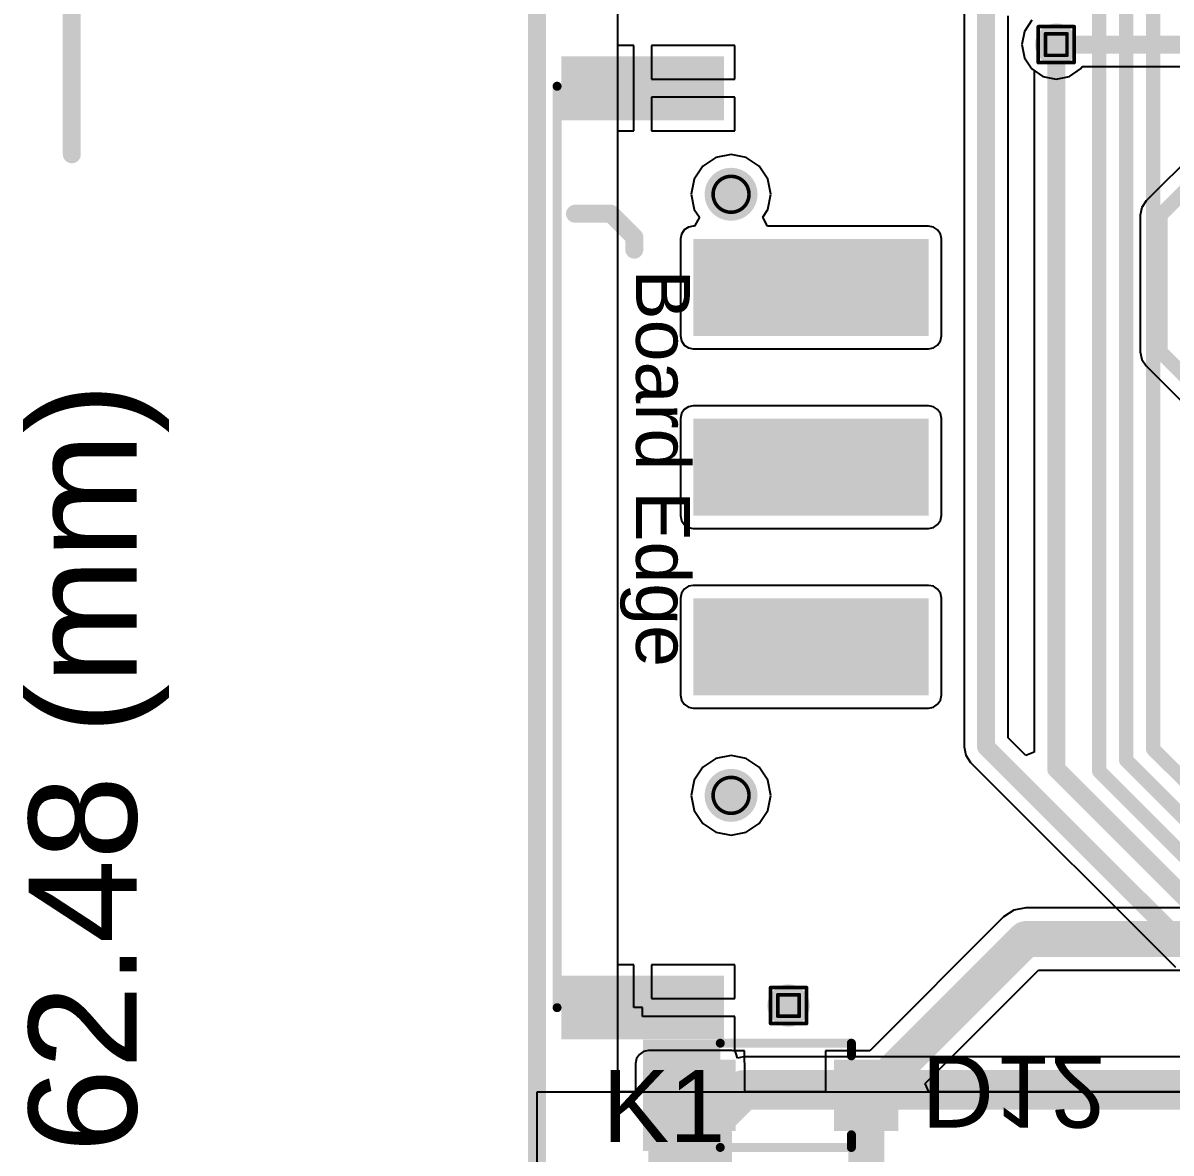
# Model space of a CAD drawing. Header units: inches. Extents: x -8 to 210, y -39 to 109.
# Drawn here: x -7.27 to 8.96, y 23.97 to 39.95 of the extents above; entities that cross this region are included whole.
import ezdxf

# ---------------------------------------------------------------- set-up
doc = ezdxf.new("R2010")
doc.units = ezdxf.units.IN
for name, color, linetype in [('Bottom Layer', 5, 'Continuous'), ('Bottom Overlay', 54, 'Continuous'), ('Bottom Paste', 16, 'Continuous'), ('Bottom Solder', 6, 'Continuous'), ('Dimension', 6, 'Continuous'), ('Drill Drawing', 1, 'Continuous'), ('Keep-Out Layer', 6, 'Continuous'), ('Pad Holes', 156, 'Continuous'), ('Top Board_outline-Bottom 3D Body', 216, 'Continuous'), ('Top Layer', 1, 'Continuous'), ('Top Overlay', 2, 'Continuous'), ('Top Paste', 8, 'Continuous'), ('Top Solder', 216, 'Continuous'), ('Via Holes', 16, 'Continuous')]:
    doc.layers.add(name, color=color, linetype=linetype)
doc.styles.add('Arial', font='', dxfattribs={"height": 0.2})
doc.styles.get('Arial').set_extended_font_data('Arial')

# ---------------------------------------------------------------- blocks, each defined once
blk = doc.blocks.new('XKNANO_113_9')
at = {"layer": 'Bottom Solder'}
for points in [[(-5.102, -5.388), (-4.898, -5.388), (-4.898, -5.592), (-5.102, -5.592)], [(3.398, -5.388), (3.602, -5.388), (3.602, -5.592), (3.398, -5.592)]]:
    blk.add_hatch(color=6, dxfattribs=at).paths.add_polyline_path(points)
at = {"layer": 'Keep-Out Layer'}
for points in [[(-4.368, 1.595), (-2.996, 1.595), (-2.996, 4.922), (-4.368, 4.922)], [(-1.828, 1.595), (-0.456, 1.595), (-0.456, 4.922), (-1.828, 4.922)], [(0.712, 1.595), (2.084, 1.595), (2.084, 4.922), (0.712, 4.922)], [(-4.368, -6.025), (-2.996, -6.025), (-2.996, -2.698), (-4.368, -2.698)], [(-1.828, -6.025), (-0.456, -6.025), (-0.456, -2.698), (-1.828, -2.698)], [(0.712, -6.025), (2.084, -6.025), (2.084, -2.698), (0.712, -2.698)]]:
    blk.add_hatch(color=6, dxfattribs=at).paths.add_polyline_path(points)
at = {"layer": 'Pad Holes'}
h = blk.add_hatch(color=7, dxfattribs=at)
edge = h.paths.add_edge_path()
edge.add_arc((-5, -5.49), 0.375, 0, 360)
h = blk.add_hatch(color=7, dxfattribs=at)
edge = h.paths.add_edge_path()
edge.add_arc((3.5, -5.49), 0.375, 0, 360)
at = {"layer": 'Top Layer'}
for points in [[(-5.23, 7.31), (-4.43, 7.31), (-4.43, 6.17), (-5.23, 6.17)], [(-3.96, 7.31), (-3.16, 7.31), (-3.16, 6.17), (-3.96, 6.17)], [(-2.69, 7.31), (-1.89, 7.31), (-1.89, 6.17), (-2.69, 6.17)], [(-1.42, 7.31), (-0.62, 7.31), (-0.62, 6.17), (-1.42, 6.17)], [(-0.15, 7.31), (0.65, 7.31), (0.65, 6.17), (-0.15, 6.17)], [(1.12, 7.31), (1.92, 7.31), (1.92, 6.17), (1.12, 6.17)], [(2.07, 7.31), (2.87, 7.31), (2.87, 6.17), (2.07, 6.17)], [(-6.85, 6.31), (-6.15, 6.31), (-6.15, 4.21), (-6.85, 4.21)], [(6.15, 6.31), (6.85, 6.31), (6.85, 4.21), (6.15, 4.21)], [(-6.85, -5.69), (-6.15, -5.69), (-6.15, -7.79), (-6.85, -7.79)], [(6.15, -5.69), (6.85, -5.69), (6.85, -7.79), (6.15, -7.79)]]:
    blk.add_hatch(color=1, dxfattribs=at).paths.add_polyline_path(points)
at = {"layer": 'Top Paste'}
for points in [[(-5.23, 7.31), (-4.43, 7.31), (-4.43, 6.17), (-5.23, 6.17)], [(-3.96, 7.31), (-3.16, 7.31), (-3.16, 6.17), (-3.96, 6.17)], [(-2.69, 7.31), (-1.89, 7.31), (-1.89, 6.17), (-2.69, 6.17)], [(-1.42, 7.31), (-0.62, 7.31), (-0.62, 6.17), (-1.42, 6.17)], [(-0.15, 7.31), (0.65, 7.31), (0.65, 6.17), (-0.15, 6.17)], [(1.12, 7.31), (1.92, 7.31), (1.92, 6.17), (1.12, 6.17)], [(2.07, 7.31), (2.87, 7.31), (2.87, 6.17), (2.07, 6.17)], [(-6.85, 6.31), (-6.15, 6.31), (-6.15, 4.21), (-6.85, 4.21)], [(6.15, 6.31), (6.85, 6.31), (6.85, 4.21), (6.15, 4.21)], [(-6.85, -5.69), (-6.15, -5.69), (-6.15, -7.79), (-6.85, -7.79)], [(6.15, -5.69), (6.85, -5.69), (6.85, -7.79), (6.15, -7.79)]]:
    blk.add_hatch(color=8, dxfattribs=at).paths.add_polyline_path(points)
at = {"layer": 'Top Solder'}
for points in [[(-5.332, 7.412), (-4.328, 7.412), (-4.328, 6.068), (-5.332, 6.068)], [(-4.062, 7.412), (-3.058, 7.412), (-3.058, 6.068), (-4.062, 6.068)], [(-2.792, 7.412), (-1.788, 7.412), (-1.788, 6.068), (-2.792, 6.068)], [(-1.522, 7.412), (-0.518, 7.412), (-0.518, 6.068), (-1.522, 6.068)], [(-0.252, 7.412), (0.752, 7.412), (0.752, 6.068), (-0.252, 6.068)], [(1.018, 7.412), (2.022, 7.412), (2.022, 6.068), (1.018, 6.068)], [(1.968, 7.412), (2.972, 7.412), (2.972, 6.068), (1.968, 6.068)], [(-6.952, 6.412), (-6.048, 6.412), (-6.048, 4.108), (-6.952, 4.108)], [(6.048, 6.412), (6.952, 6.412), (6.952, 4.108), (6.048, 4.108)], [(-5.102, -5.388), (-4.898, -5.388), (-4.898, -5.592), (-5.102, -5.592)], [(3.398, -5.388), (3.602, -5.388), (3.602, -5.592), (3.398, -5.592)], [(-6.952, -5.588), (-6.048, -5.588), (-6.048, -7.892), (-6.952, -7.892)], [(6.048, -5.588), (6.952, -5.588), (6.952, -7.892), (6.048, -7.892)]]:
    blk.add_hatch(color=216, dxfattribs=at).paths.add_polyline_path(points)
at = {"layer": 'Top Overlay'}
for points in [[(-5.461, 7.061, 0.127, 0.127, 0), (-6.604, 7.061, 0.127, 0.127, 0)], [(-6.604, 6.553, 0.127, 0.127, 0), (-6.604, 7.061, 0.127, 0.127, 0)], [(6.579, 7.061, 0.127, 0.127, 0), (5.436, 7.061, 0.127, 0.127, 0)], [(6.579, 6.553, 0.127, 0.127, 0), (6.579, 7.061, 0.127, 0.127, 0)], [(-4.724, -7.188, 0.254, 0.254, 0), (-4.394, -6.858, 0.254, 0.254, 0)], [(-4.216, -6.858, 0.254, 0.254, 0), (-4.394, -6.858, 0.254, 0.254, 0)], [(-4.724, -7.696, 0.254, 0.254, 0), (-4.724, -7.188, 0.254, 0.254, 0)], [(6.502, -7.95, 0.127, 0.127, 0), (-6.528, -7.95, 0.127, 0.127, 0)]]:
    blk.add_lwpolyline(points, format="xyseb", dxfattribs=at)
for points in [[(-6.636, 7.061, 0.0635, 0.0635, 1), (-6.572, 7.061, 0.0635, 0.0635, 1)], [(-6.636, 7.061, 0.0635, 0.0635, 1), (-6.572, 7.061, 0.0635, 0.0635, 1)], [(-5.493, 7.061, 0.0635, 0.0635, 1), (-5.429, 7.061, 0.0635, 0.0635, 1)], [(5.404, 7.061, 0.0635, 0.0635, 1), (5.467, 7.061, 0.0635, 0.0635, 1)], [(6.547, 7.061, 0.0635, 0.0635, 1), (6.61, 7.061, 0.0635, 0.0635, 1)], [(6.547, 7.061, 0.0635, 0.0635, 1), (6.61, 7.061, 0.0635, 0.0635, 1)], [(-6.636, 6.553, 0.0635, 0.0635, 1), (-6.572, 6.553, 0.0635, 0.0635, 1)], [(6.547, 6.553, 0.0635, 0.0635, 1), (6.61, 6.553, 0.0635, 0.0635, 1)], [(-4.458, -6.858, 0.127, 0.127, 1), (-4.331, -6.858, 0.127, 0.127, 1)], [(-4.458, -6.858, 0.127, 0.127, 1), (-4.331, -6.858, 0.127, 0.127, 1)], [(-4.28, -6.858, 0.127, 0.127, 1), (-4.153, -6.858, 0.127, 0.127, 1)], [(-4.788, -7.188, 0.127, 0.127, 1), (-4.661, -7.188, 0.127, 0.127, 1)], [(-4.788, -7.188, 0.127, 0.127, 1), (-4.661, -7.188, 0.127, 0.127, 1)], [(-4.788, -7.696, 0.127, 0.127, 1), (-4.661, -7.696, 0.127, 0.127, 1)], [(-6.56, -7.95, 0.0635, 0.0635, 1), (-6.496, -7.95, 0.0635, 0.0635, 1)], [(6.471, -7.95, 0.0635, 0.0635, 1), (6.534, -7.95, 0.0635, 0.0635, 1)]]:
    blk.add_lwpolyline(points, format="xyseb", close=True, dxfattribs=at)
at = {"layer": 'Top Overlay', "style": 'Arial'}
blk.add_text('Board Edge', height=0.762, dxfattribs=at).set_placement((-3.937, -6.833))
blk = doc.blocks.new('SOD_323_B_101')
at = {"layer": 'Bottom Layer'}
for points in [[(-0.75, -0.45), (-1.55, -0.45), (-1.55, 0.45), (-0.75, 0.45)], [(1.55, -0.45), (0.75, -0.45), (0.75, 0.45), (1.55, 0.45)]]:
    blk.add_hatch(color=5, dxfattribs=at).paths.add_polyline_path(points)
at = {"layer": 'Bottom Overlay'}
for points in [[(-2.007, 0.483), (-0.914, 0.483), (-0.914, 0.787), (-2.007, 0.787)], [(-2.007, -0.508), (-1.575, -0.508), (-1.575, 0.508), (-2.007, 0.508)], [(-2.007, -0.787), (-0.914, -0.787), (-0.914, -0.483), (-2.007, -0.483)]]:
    blk.add_hatch(color=54, dxfattribs=at).paths.add_polyline_path(points)
at = {"layer": 'Bottom Paste'}
for points in [[(-0.75, -0.45), (-1.55, -0.45), (-1.55, 0.45), (-0.75, 0.45)], [(1.55, -0.45), (0.75, -0.45), (0.75, 0.45), (1.55, 0.45)]]:
    blk.add_hatch(color=16, dxfattribs=at).paths.add_polyline_path(points)
at = {"layer": 'Bottom Solder'}
for points in [[(-0.695, -0.505), (-1.605, -0.505), (-1.605, 0.505), (-0.695, 0.505)], [(1.605, -0.505), (0.695, -0.505), (0.695, 0.505), (1.605, 0.505)]]:
    blk.add_hatch(color=6, dxfattribs=at).paths.add_polyline_path(points)
at = {"layer": 'Bottom Overlay'}
for points in [[(-0.914, 0.737, 0.127, 0.127, 0), (0.94, 0.737, 0.127, 0.127, 0)], [(0.94, 0.559, 0.127, 0.127, 0), (0.94, 0.737, 0.127, 0.127, 0)], [(0.94, -0.737, 0.127, 0.127, 0), (0.94, -0.559, 0.127, 0.127, 0)], [(-0.914, -0.737, 0.127, 0.127, 0), (0.94, -0.737, 0.127, 0.127, 0)]]:
    blk.add_lwpolyline(points, format="xyseb", dxfattribs=at)
for points in [[(-0.946, 0.737, 0.0635, 0.0635, 1), (-0.883, 0.737, 0.0635, 0.0635, 1)], [(0.908, 0.737, 0.0635, 0.0635, 1), (0.972, 0.737, 0.0635, 0.0635, 1)], [(0.908, 0.737, 0.0635, 0.0635, 1), (0.972, 0.737, 0.0635, 0.0635, 1)], [(0.908, 0.559, 0.0635, 0.0635, 1), (0.972, 0.559, 0.0635, 0.0635, 1)], [(0.908, -0.559, 0.0635, 0.0635, 1), (0.972, -0.559, 0.0635, 0.0635, 1)], [(-0.946, -0.737, 0.0635, 0.0635, 1), (-0.883, -0.737, 0.0635, 0.0635, 1)], [(0.908, -0.737, 0.0635, 0.0635, 1), (0.972, -0.737, 0.0635, 0.0635, 1)], [(0.908, -0.737, 0.0635, 0.0635, 1), (0.972, -0.737, 0.0635, 0.0635, 1)]]:
    blk.add_lwpolyline(points, format="xyseb", close=True, dxfattribs=at)

msp = doc.modelspace()

# ---------------------------------------------------------------- hatches: boundary and pattern name
at = {"layer": 'Bottom Layer'}
h = msp.add_hatch(color=5, dxfattribs=at)
edge = h.paths.add_edge_path()
edge.add_arc((7.341, 39.649), 0.3, 0, 360)
h = msp.add_hatch(color=5, dxfattribs=at)
edge = h.paths.add_edge_path()
edge.add_arc((3.556, 26.06), 0.3, 0, 360)
msp.add_hatch(color=5, dxfattribs=at).paths.add_polyline_path([(1.575, 21.59), (2.755, 21.59), (2.755, 25.24), (1.575, 25.24)])
at = {"layer": 'Top Layer'}
h = msp.add_hatch(color=1, dxfattribs=at)
edge = h.paths.add_edge_path()
edge.add_arc((7.341, 39.649), 0.3, 0, 360)
h = msp.add_hatch(color=1, dxfattribs=at)
edge = h.paths.add_edge_path()
edge.add_arc((3.556, 26.06), 0.3, 0, 360)
at = {"layer": 'Via Holes'}
h = msp.add_hatch(color=7, dxfattribs=at)
edge = h.paths.add_edge_path()
edge.add_arc((7.341, 39.649), 0.15, 0, 360)
h = msp.add_hatch(color=7, dxfattribs=at)
edge = h.paths.add_edge_path()
edge.add_arc((3.556, 26.06), 0.15, 0, 360)

# ---------------------------------------------------------------- linework, layer by layer
at = {"layer": 'Bottom Layer'}
for p, q in [((1.143, 24.841), (1.143, 56.845)), ((6.996, 39.994), (6.891, 39.836)), ((6.891, 39.836), (6.853, 39.649)), ((6.853, 39.649), (6.891, 39.463)), ((6.891, 39.463), (6.996, 39.305)), ((6.996, 39.305), (7.154, 39.199)), ((7.527, 39.199), (7.685, 39.305)), ((7.685, 39.305), (7.708, 39.339)), ((7.708, 39.339), (9.412, 39.339)), ((7.154, 39.199), (7.341, 39.162)), ((7.341, 39.162), (7.527, 39.199)), ((2.528, 38.053), (2.345, 37.931)), ((2.743, 38.096), (2.528, 38.053)), ((2.959, 38.053), (2.743, 38.096)), ((3.142, 37.931), (2.959, 38.053)), ((9.319, 38.144), (8.612, 37.438)), ((2.345, 37.931), (2.222, 37.748)), ((3.264, 37.748), (3.142, 37.931)), ((2.222, 37.748), (2.18, 37.532)), ((3.307, 37.532), (3.264, 37.748)), ((2.18, 37.532), (2.222, 37.317)), ((3.264, 37.317), (3.307, 37.532)), ((8.551, 37.345), (8.529, 37.236)), ((8.612, 37.438), (8.551, 37.345)), ((2.222, 37.317), (2.295, 37.209)), ((2.295, 37.209), (2.227, 37.082)), ((3.192, 37.209), (3.264, 37.317)), ((3.26, 37.082), (3.192, 37.209)), ((8.529, 37.236), (8.529, 37.236)), ((8.529, 37.236), (8.529, 35.306)), ((2.08, 37.028), (2.041, 36.97)), ((2.139, 37.068), (2.08, 37.028)), ((2.208, 37.082), (2.139, 37.068)), ((2.227, 37.082), (2.208, 37.082)), ((5.535, 37.082), (3.26, 37.082)), ((5.605, 37.068), (5.535, 37.082)), ((5.664, 37.028), (5.605, 37.068)), ((5.703, 36.97), (5.664, 37.028)), ((2.041, 36.97), (2.027, 36.9)), ((2.027, 36.9), (2.027, 35.529)), ((5.717, 36.9), (5.703, 36.97)), ((5.717, 35.529), (5.717, 36.9)), ((2.027, 35.529), (2.041, 35.459)), ((2.041, 35.459), (2.08, 35.4)), ((2.08, 35.4), (2.139, 35.361)), ((5.605, 35.361), (5.664, 35.4)), ((5.664, 35.4), (5.703, 35.459)), ((5.703, 35.459), (5.717, 35.529)), ((2.139, 35.361), (2.208, 35.347)), ((2.208, 35.347), (5.535, 35.347)), ((5.535, 35.347), (5.605, 35.361)), ((8.529, 35.306), (8.529, 35.306)), ((8.529, 35.306), (8.551, 35.197)), ((8.551, 35.197), (8.612, 35.105)), ((8.612, 35.105), (9.273, 34.444)), ((2.041, 34.43), (2.027, 34.36)), ((2.08, 34.488), (2.041, 34.43)), ((2.139, 34.528), (2.08, 34.488)), ((2.208, 34.542), (2.139, 34.528)), ((5.535, 34.542), (2.208, 34.542)), ((5.605, 34.528), (5.535, 34.542)), ((5.664, 34.488), (5.605, 34.528)), ((5.703, 34.43), (5.664, 34.488)), ((5.717, 34.36), (5.703, 34.43)), ((2.027, 34.36), (2.027, 32.989)), ((5.717, 32.989), (5.717, 34.36)), ((2.027, 32.989), (2.041, 32.919)), ((5.703, 32.919), (5.717, 32.989)), ((2.041, 32.919), (2.08, 32.86)), ((2.08, 32.86), (2.139, 32.821)), ((2.139, 32.821), (2.208, 32.807)), ((2.208, 32.807), (5.535, 32.807)), ((5.535, 32.807), (5.605, 32.821)), ((5.605, 32.821), (5.664, 32.86)), ((5.664, 32.86), (5.703, 32.919)), ((2.139, 31.988), (2.08, 31.948)), ((2.208, 32.002), (2.139, 31.988)), ((5.535, 32.002), (2.208, 32.002)), ((5.605, 31.988), (5.535, 32.002)), ((5.664, 31.948), (5.605, 31.988)), ((2.041, 31.89), (2.027, 31.82)), ((2.027, 31.82), (2.027, 30.449)), ((2.08, 31.948), (2.041, 31.89)), ((5.703, 31.89), (5.664, 31.948)), ((5.717, 31.82), (5.703, 31.89)), ((5.717, 30.449), (5.717, 31.82)), ((2.027, 30.449), (2.041, 30.379)), ((2.041, 30.379), (2.08, 30.32)), ((5.664, 30.32), (5.703, 30.379)), ((5.703, 30.379), (5.717, 30.449)), ((2.08, 30.32), (2.139, 30.281)), ((2.139, 30.281), (2.208, 30.267)), ((2.208, 30.267), (5.535, 30.267)), ((5.535, 30.267), (5.605, 30.281)), ((5.605, 30.281), (5.664, 30.32)), ((2.528, 29.553), (2.345, 29.431)), ((2.743, 29.596), (2.528, 29.553)), ((2.959, 29.553), (2.743, 29.596)), ((3.142, 29.431), (2.959, 29.553)), ((2.345, 29.431), (2.222, 29.248)), ((3.264, 29.248), (3.142, 29.431)), ((2.222, 29.248), (2.18, 29.032)), ((3.307, 29.032), (3.264, 29.248)), ((2.18, 29.032), (2.222, 28.817)), ((3.264, 28.817), (3.307, 29.032)), ((2.222, 28.817), (2.345, 28.634)), ((3.142, 28.634), (3.264, 28.817)), ((2.345, 28.634), (2.528, 28.511)), ((2.959, 28.511), (3.142, 28.634)), ((2.528, 28.511), (2.743, 28.469)), ((2.743, 28.469), (2.959, 28.511)), ((6.909, 27.44), (6.74, 27.407)), ((11.345, 27.44), (6.909, 27.44)), ((6.909, 27.44), (6.909, 27.44)), ((6.597, 27.312), (4.704, 25.418)), ((6.74, 27.407), (6.597, 27.312)), ((5.49, 24.959), (7.091, 26.56)), ((7.091, 26.56), (11.345, 26.56)), ((1.447, 25.369), (1.407, 25.31)), ((1.505, 25.408), (1.447, 25.369)), ((1.575, 25.422), (1.505, 25.408)), ((2.755, 25.422), (1.575, 25.422)), ((2.773, 25.418), (2.755, 25.422)), ((2.933, 25.418), (2.773, 25.418)), ((2.933, 25.258), (2.933, 25.418)), ((4.704, 25.418), (4.077, 25.418)), ((4.077, 25.418), (4.077, 24.841)), ((1.407, 25.31), (1.394, 25.24)), ((1.394, 25.24), (1.394, 24.841)), ((2.936, 25.24), (2.933, 25.258)), ((2.936, 24.841), (2.936, 25.24)), ((0, 0.686), (0, 24.841)), ((0, 24.841), (16.789, 24.841)), ((1.394, 24.841), (1.143, 24.841)), ((4.077, 24.841), (2.936, 24.841)), ((5.538, 24.841), (5.49, 24.959)), ((13.581, 24.841), (5.538, 24.841))]:
    msp.add_line(p, q, dxfattribs=at)
for points in [[(7.341, 39.649, 0.254, 0.254, 0), (9.779, 39.649, 0.254, 0.254, 0)], [(8.814, 37.236, 0.203, 0.203, 0), (9.52, 37.943, 0.203, 0.203, 0)], [(8.814, 35.306, 0.203, 0.203, 0), (8.814, 37.236, 0.203, 0.203, 0)], [(8.814, 35.306, 0.203, 0.203, 0), (9.474, 34.646, 0.203, 0.203, 0)], [(4.895, 24.986, 0.508, 0.508, 0), (6.909, 27, 0.508, 0.508, 0)], [(6.909, 27, 0.508, 0.508, 0), (11.862, 27, 0.508, 0.508, 0)], [(4.639, 24.824, 0.508, 0.508, 0), (4.801, 24.986, 0.508, 0.508, 0)], [(4.801, 24.986, 0.508, 0.508, 0), (4.895, 24.986, 0.508, 0.508, 0)], [(4.655, 22.142, 0.508, 0.508, 0), (4.655, 24.79, 0.508, 0.508, 0)], [(4.655, 24.79, 0.508, 0.508, 0), (4.699, 24.747, 0.508, 0.508, 0)]]:
    msp.add_lwpolyline(points, format="xyseb", dxfattribs=at)
for points in [[(7.277, 39.649, 0.127, 0.127, 1), (7.404, 39.649, 0.127, 0.127, 1)], [(8.763, 37.236, 0.102, 0.102, 1), (8.865, 37.236, 0.102, 0.102, 1)], [(8.763, 37.236, 0.102, 0.102, 1), (8.865, 37.236, 0.102, 0.102, 1)], [(8.763, 35.306, 0.102, 0.102, 1), (8.865, 35.306, 0.102, 0.102, 1)], [(8.763, 35.306, 0.102, 0.102, 1), (8.865, 35.306, 0.102, 0.102, 1)], [(6.782, 27, 0.254, 0.254, 1), (7.036, 27, 0.254, 0.254, 1)], [(6.782, 27, 0.254, 0.254, 1), (7.036, 27, 0.254, 0.254, 1)], [(4.674, 24.986, 0.254, 0.254, 1), (4.928, 24.986, 0.254, 0.254, 1)], [(4.674, 24.986, 0.254, 0.254, 1), (4.928, 24.986, 0.254, 0.254, 1)], [(4.768, 24.986, 0.254, 0.254, 1), (5.022, 24.986, 0.254, 0.254, 1)], [(4.768, 24.986, 0.254, 0.254, 1), (5.022, 24.986, 0.254, 0.254, 1)], [(4.512, 24.824, 0.254, 0.254, 1), (4.766, 24.824, 0.254, 0.254, 1)], [(4.528, 24.79, 0.254, 0.254, 1), (4.782, 24.79, 0.254, 0.254, 1)], [(4.528, 24.79, 0.254, 0.254, 1), (4.782, 24.79, 0.254, 0.254, 1)], [(4.572, 24.747, 0.254, 0.254, 1), (4.826, 24.747, 0.254, 0.254, 1)]]:
    msp.add_lwpolyline(points, format="xyseb", close=True, dxfattribs=at)
at = {"layer": 'Dimension'}
msp.add_lwpolyline([(-6.579, 38.098, 0.254, 0.254, 0), (-6.579, 62.484, 0.254, 0.254, 0)], format="xyseb", dxfattribs=at)
msp.add_lwpolyline([(-6.642, 38.098, 0.127, 0.127, 1), (-6.515, 38.098, 0.127, 0.127, 1)], format="xyseb", close=True, dxfattribs=at)
at = {"layer": 'Drill Drawing'}
for points in [[(7.087, 39.903, 0.0508, 0.0508, 0), (7.595, 39.903, 0.0508, 0.0508, 0)], [(7.087, 39.395, 0.0508, 0.0508, 0), (7.087, 39.903, 0.0508, 0.0508, 0)], [(7.188, 39.802, 0.0508, 0.0508, 0), (7.493, 39.802, 0.0508, 0.0508, 0)], [(7.188, 39.497, 0.0508, 0.0508, 0), (7.188, 39.802, 0.0508, 0.0508, 0)], [(7.493, 39.497, 0.0508, 0.0508, 0), (7.493, 39.802, 0.0508, 0.0508, 0)], [(7.595, 39.395, 0.0508, 0.0508, 0), (7.595, 39.903, 0.0508, 0.0508, 0)], [(7.188, 39.497, 0.0508, 0.0508, 0), (7.493, 39.497, 0.0508, 0.0508, 0)], [(7.087, 39.395, 0.0508, 0.0508, 0), (7.595, 39.395, 0.0508, 0.0508, 0)], [(3.302, 26.314, 0.0508, 0.0508, 0), (3.81, 26.314, 0.0508, 0.0508, 0)], [(3.302, 25.806, 0.0508, 0.0508, 0), (3.302, 26.314, 0.0508, 0.0508, 0)], [(3.81, 25.806, 0.0508, 0.0508, 0), (3.81, 26.314, 0.0508, 0.0508, 0)], [(3.404, 26.213, 0.0508, 0.0508, 0), (3.708, 26.213, 0.0508, 0.0508, 0)], [(3.404, 25.908, 0.0508, 0.0508, 0), (3.404, 26.213, 0.0508, 0.0508, 0)], [(3.708, 25.908, 0.0508, 0.0508, 0), (3.708, 26.213, 0.0508, 0.0508, 0)], [(3.302, 25.806, 0.0508, 0.0508, 0), (3.81, 25.806, 0.0508, 0.0508, 0)], [(3.404, 25.908, 0.0508, 0.0508, 0), (3.708, 25.908, 0.0508, 0.0508, 0)]]:
    msp.add_lwpolyline(points, format="xyseb", dxfattribs=at)
for points in [[(7.074, 39.903, 0.0254, 0.0254, 1), (7.099, 39.903, 0.0254, 0.0254, 1)], [(7.074, 39.903, 0.0254, 0.0254, 1), (7.099, 39.903, 0.0254, 0.0254, 1)], [(7.175, 39.802, 0.0254, 0.0254, 1), (7.201, 39.802, 0.0254, 0.0254, 1)], [(7.175, 39.802, 0.0254, 0.0254, 1), (7.201, 39.802, 0.0254, 0.0254, 1)], [(7.48, 39.802, 0.0254, 0.0254, 1), (7.506, 39.802, 0.0254, 0.0254, 1)], [(7.48, 39.802, 0.0254, 0.0254, 1), (7.506, 39.802, 0.0254, 0.0254, 1)], [(7.582, 39.903, 0.0254, 0.0254, 1), (7.607, 39.903, 0.0254, 0.0254, 1)], [(7.582, 39.903, 0.0254, 0.0254, 1), (7.607, 39.903, 0.0254, 0.0254, 1)], [(7.175, 39.497, 0.0254, 0.0254, 1), (7.201, 39.497, 0.0254, 0.0254, 1)], [(7.175, 39.497, 0.0254, 0.0254, 1), (7.201, 39.497, 0.0254, 0.0254, 1)], [(7.48, 39.497, 0.0254, 0.0254, 1), (7.506, 39.497, 0.0254, 0.0254, 1)], [(7.48, 39.497, 0.0254, 0.0254, 1), (7.506, 39.497, 0.0254, 0.0254, 1)], [(7.074, 39.395, 0.0254, 0.0254, 1), (7.099, 39.395, 0.0254, 0.0254, 1)], [(7.074, 39.395, 0.0254, 0.0254, 1), (7.099, 39.395, 0.0254, 0.0254, 1)], [(7.582, 39.395, 0.0254, 0.0254, 1), (7.607, 39.395, 0.0254, 0.0254, 1)], [(7.582, 39.395, 0.0254, 0.0254, 1), (7.607, 39.395, 0.0254, 0.0254, 1)], [(2.997, 37.532, 0.0508, 0.0508, 1), (2.489, 37.532, 0.0508, 0.0508, 1)], [(2.477, 37.532, 0.0254, 0.0254, 1), (2.502, 37.532, 0.0254, 0.0254, 1)], [(2.985, 37.532, 0.0254, 0.0254, 1), (3.01, 37.532, 0.0254, 0.0254, 1)], [(2.997, 29.032, 0.0508, 0.0508, 1), (2.489, 29.032, 0.0508, 0.0508, 1)], [(2.477, 29.032, 0.0254, 0.0254, 1), (2.502, 29.032, 0.0254, 0.0254, 1)], [(2.985, 29.032, 0.0254, 0.0254, 1), (3.01, 29.032, 0.0254, 0.0254, 1)], [(3.289, 26.314, 0.0254, 0.0254, 1), (3.315, 26.314, 0.0254, 0.0254, 1)], [(3.289, 26.314, 0.0254, 0.0254, 1), (3.315, 26.314, 0.0254, 0.0254, 1)], [(3.797, 26.314, 0.0254, 0.0254, 1), (3.823, 26.314, 0.0254, 0.0254, 1)], [(3.797, 26.314, 0.0254, 0.0254, 1), (3.823, 26.314, 0.0254, 0.0254, 1)], [(3.391, 26.213, 0.0254, 0.0254, 1), (3.416, 26.213, 0.0254, 0.0254, 1)], [(3.391, 26.213, 0.0254, 0.0254, 1), (3.416, 26.213, 0.0254, 0.0254, 1)], [(3.696, 26.213, 0.0254, 0.0254, 1), (3.721, 26.213, 0.0254, 0.0254, 1)], [(3.696, 26.213, 0.0254, 0.0254, 1), (3.721, 26.213, 0.0254, 0.0254, 1)], [(3.289, 25.806, 0.0254, 0.0254, 1), (3.315, 25.806, 0.0254, 0.0254, 1)], [(3.289, 25.806, 0.0254, 0.0254, 1), (3.315, 25.806, 0.0254, 0.0254, 1)], [(3.391, 25.908, 0.0254, 0.0254, 1), (3.416, 25.908, 0.0254, 0.0254, 1)], [(3.391, 25.908, 0.0254, 0.0254, 1), (3.416, 25.908, 0.0254, 0.0254, 1)], [(3.696, 25.908, 0.0254, 0.0254, 1), (3.721, 25.908, 0.0254, 0.0254, 1)], [(3.696, 25.908, 0.0254, 0.0254, 1), (3.721, 25.908, 0.0254, 0.0254, 1)], [(3.797, 25.806, 0.0254, 0.0254, 1), (3.823, 25.806, 0.0254, 0.0254, 1)], [(3.797, 25.806, 0.0254, 0.0254, 1), (3.823, 25.806, 0.0254, 0.0254, 1)]]:
    msp.add_lwpolyline(points, format="xyseb", close=True, dxfattribs=at)
at = {"layer": 'Top Board_outline-Bottom 3D Body'}
msp.add_lwpolyline([(0, 62.484, 0.254, 0.254, 0), (0, 0, 0.254, 0.254, 0)], format="xyseb", dxfattribs=at)
at = {"layer": 'Top Layer'}
for p, q in [((1.143, 39.636), (1.143, 56.845)), ((6.039, 40.183), (6.039, 29.718)), ((6.661, 29.847), (6.661, 40.054)), ((6.996, 39.994), (6.891, 39.836)), ((6.891, 39.836), (6.853, 39.649)), ((1.366, 39.636), (1.143, 39.636)), ((1.366, 39.032), (1.366, 39.636)), ((2.797, 39.636), (1.62, 39.636)), ((1.62, 39.636), (1.62, 39.159)), ((2.797, 39.159), (2.797, 39.636)), ((6.853, 39.649), (6.891, 39.463)), ((6.891, 39.463), (6.996, 39.305)), ((6.996, 39.305), (7.03, 39.282)), ((1.62, 39.159), (2.797, 39.159)), ((7.03, 39.282), (7.03, 29.644)), ((1.366, 38.428), (1.366, 39.032)), ((2.797, 38.905), (1.62, 38.905)), ((1.62, 38.905), (1.62, 38.428)), ((2.797, 38.428), (2.797, 38.905)), ((1.143, 26.636), (1.143, 38.428)), ((1.143, 38.428), (1.366, 38.428)), ((1.62, 38.428), (2.797, 38.428)), ((2.528, 38.053), (2.345, 37.931)), ((2.743, 38.096), (2.528, 38.053)), ((2.959, 38.053), (2.743, 38.096)), ((3.142, 37.931), (2.959, 38.053)), ((2.345, 37.931), (2.222, 37.748)), ((3.264, 37.748), (3.142, 37.931)), ((2.222, 37.748), (2.18, 37.532)), ((3.307, 37.532), (3.264, 37.748)), ((2.18, 37.532), (2.222, 37.317)), ((3.264, 37.317), (3.307, 37.532)), ((2.222, 37.317), (2.295, 37.209)), ((2.295, 37.209), (2.227, 37.082)), ((3.192, 37.209), (3.264, 37.317)), ((3.26, 37.082), (3.192, 37.209)), ((2.08, 37.028), (2.041, 36.97)), ((2.139, 37.068), (2.08, 37.028)), ((2.208, 37.082), (2.139, 37.068)), ((2.227, 37.082), (2.208, 37.082)), ((5.535, 37.082), (3.26, 37.082)), ((5.605, 37.068), (5.535, 37.082)), ((5.664, 37.028), (5.605, 37.068)), ((5.703, 36.97), (5.664, 37.028)), ((2.041, 36.97), (2.027, 36.9)), ((2.027, 36.9), (2.027, 35.529)), ((5.717, 36.9), (5.703, 36.97)), ((5.717, 35.529), (5.717, 36.9)), ((2.027, 35.529), (2.041, 35.459)), ((2.041, 35.459), (2.08, 35.4)), ((2.08, 35.4), (2.139, 35.361)), ((5.605, 35.361), (5.664, 35.4)), ((5.664, 35.4), (5.703, 35.459)), ((5.703, 35.459), (5.717, 35.529)), ((2.139, 35.361), (2.208, 35.347)), ((2.208, 35.347), (5.535, 35.347)), ((5.535, 35.347), (5.605, 35.361)), ((2.041, 34.43), (2.027, 34.36)), ((2.08, 34.488), (2.041, 34.43)), ((2.139, 34.528), (2.08, 34.488)), ((2.208, 34.542), (2.139, 34.528)), ((5.535, 34.542), (2.208, 34.542)), ((5.605, 34.528), (5.535, 34.542)), ((5.664, 34.488), (5.605, 34.528)), ((5.703, 34.43), (5.664, 34.488)), ((5.717, 34.36), (5.703, 34.43)), ((2.027, 34.36), (2.027, 32.989)), ((5.717, 32.989), (5.717, 34.36)), ((2.027, 32.989), (2.041, 32.919)), ((5.703, 32.919), (5.717, 32.989)), ((2.041, 32.919), (2.08, 32.86)), ((2.08, 32.86), (2.139, 32.821)), ((2.139, 32.821), (2.208, 32.807)), ((2.208, 32.807), (5.535, 32.807)), ((5.535, 32.807), (5.605, 32.821)), ((5.605, 32.821), (5.664, 32.86)), ((5.664, 32.86), (5.703, 32.919)), ((2.139, 31.988), (2.08, 31.948)), ((2.208, 32.002), (2.139, 31.988)), ((5.535, 32.002), (2.208, 32.002)), ((5.605, 31.988), (5.535, 32.002)), ((5.664, 31.948), (5.605, 31.988)), ((2.041, 31.89), (2.027, 31.82)), ((2.027, 31.82), (2.027, 30.449)), ((2.08, 31.948), (2.041, 31.89)), ((5.703, 31.89), (5.664, 31.948)), ((5.717, 31.82), (5.703, 31.89)), ((5.717, 30.449), (5.717, 31.82)), ((2.027, 30.449), (2.041, 30.379)), ((2.041, 30.379), (2.08, 30.32)), ((5.664, 30.32), (5.703, 30.379)), ((5.703, 30.379), (5.717, 30.449)), ((2.08, 30.32), (2.139, 30.281)), ((2.139, 30.281), (2.208, 30.267)), ((2.208, 30.267), (5.535, 30.267)), ((5.535, 30.267), (5.605, 30.281)), ((5.605, 30.281), (5.664, 30.32)), ((6.039, 29.718), (6.063, 29.599)), ((6.912, 29.595), (6.661, 29.847)), ((2.528, 29.553), (2.345, 29.431)), ((2.743, 29.596), (2.528, 29.553)), ((2.959, 29.553), (2.743, 29.596)), ((3.142, 29.431), (2.959, 29.553)), ((6.063, 29.599), (6.13, 29.498)), ((7.03, 29.644), (6.912, 29.595)), ((2.345, 29.431), (2.222, 29.248)), ((3.264, 29.248), (3.142, 29.431)), ((6.13, 29.498), (9.026, 26.603)), ((2.222, 29.248), (2.18, 29.032)), ((3.307, 29.032), (3.264, 29.248)), ((2.18, 29.032), (2.222, 28.817)), ((3.264, 28.817), (3.307, 29.032)), ((2.222, 28.817), (2.345, 28.634)), ((3.142, 28.634), (3.264, 28.817)), ((2.345, 28.634), (2.528, 28.511)), ((2.959, 28.511), (3.142, 28.634)), ((2.528, 28.511), (2.743, 28.469)), ((2.743, 28.469), (2.959, 28.511)), ((1.366, 26.636), (1.143, 26.636)), ((1.366, 26.032), (1.366, 26.636)), ((2.797, 26.636), (1.62, 26.636)), ((1.62, 26.636), (1.62, 26.159)), ((2.797, 26.159), (2.797, 26.636)), ((1.62, 26.159), (2.797, 26.159)), ((1.493, 26.032), (1.366, 26.032)), ((1.493, 25.905), (1.493, 26.032)), ((2.797, 25.905), (1.493, 25.905)), ((2.797, 25.438), (2.797, 25.905)), ((2.832, 25.316), (2.797, 25.438)), ((2.918, 25.333), (2.832, 25.316)), ((12.113, 25.333), (2.918, 25.333)), ((0, 0.686), (0, 24.841)), ((0, 24.841), (17.98, 24.841))]:
    msp.add_line(p, q, dxfattribs=at)
for points in [[(7.95, 29.372, 0.203, 0.203, 0), (7.95, 45.818, 0.203, 0.203, 0)], [(8.331, 29.529, 0.203, 0.203, 0), (8.331, 45.66, 0.203, 0.203, 0)], [(8.712, 29.687, 0.203, 0.203, 0), (8.712, 45.502, 0.203, 0.203, 0)], [(6.35, 29.718, 0.254, 0.254, 0), (6.35, 40.183, 0.254, 0.254, 0)], [(7.341, 29.406, 0.254, 0.254, 0), (7.341, 39.649, 0.254, 0.254, 0)], [(6.35, 29.718, 0.254, 0.254, 0), (9.246, 26.822, 0.254, 0.254, 0)], [(8.712, 29.687, 0.203, 0.203, 0), (9.977, 28.423, 0.203, 0.203, 0)], [(8.331, 29.529, 0.203, 0.203, 0), (9.819, 28.042, 0.203, 0.203, 0)], [(7.341, 29.406, 0.254, 0.254, 0), (9.493, 27.254, 0.254, 0.254, 0)], [(7.95, 29.372, 0.203, 0.203, 0), (9.661, 27.661, 0.203, 0.203, 0)], [(2.159, 24.108, 0.559, 0.559, 0), (2.918, 24.867, 0.559, 0.559, 0)], [(2.918, 24.867, 0.559, 0.559, 0), (14.173, 24.867, 0.559, 0.559, 0)], [(2.159, 22.098, 0.559, 0.559, 0), (2.159, 24.108, 0.559, 0.559, 0)]]:
    msp.add_lwpolyline(points, format="xyseb", dxfattribs=at)
for points in [[(7.277, 39.649, 0.127, 0.127, 1), (7.404, 39.649, 0.127, 0.127, 1)], [(6.286, 29.718, 0.127, 0.127, 1), (6.413, 29.718, 0.127, 0.127, 1)], [(6.286, 29.718, 0.127, 0.127, 1), (6.413, 29.718, 0.127, 0.127, 1)], [(8.661, 29.687, 0.102, 0.102, 1), (8.763, 29.687, 0.102, 0.102, 1)], [(8.661, 29.687, 0.102, 0.102, 1), (8.763, 29.687, 0.102, 0.102, 1)], [(8.28, 29.529, 0.102, 0.102, 1), (8.382, 29.529, 0.102, 0.102, 1)], [(8.28, 29.529, 0.102, 0.102, 1), (8.382, 29.529, 0.102, 0.102, 1)], [(7.277, 29.406, 0.127, 0.127, 1), (7.404, 29.406, 0.127, 0.127, 1)], [(7.277, 29.406, 0.127, 0.127, 1), (7.404, 29.406, 0.127, 0.127, 1)], [(7.899, 29.372, 0.102, 0.102, 1), (8.001, 29.372, 0.102, 0.102, 1)], [(7.899, 29.372, 0.102, 0.102, 1), (8.001, 29.372, 0.102, 0.102, 1)], [(2.778, 24.867, 0.279, 0.279, 1), (3.057, 24.867, 0.279, 0.279, 1)], [(2.778, 24.867, 0.279, 0.279, 1), (3.057, 24.867, 0.279, 0.279, 1)], [(2.019, 24.108, 0.279, 0.279, 1), (2.299, 24.108, 0.279, 0.279, 1)], [(2.019, 24.108, 0.279, 0.279, 1), (2.299, 24.108, 0.279, 0.279, 1)]]:
    msp.add_lwpolyline(points, format="xyseb", close=True, dxfattribs=at)

# ---------------------------------------------------------------- block references
at = {"rotation": 270}
msp.add_blockref('XKNANO_113_9', (8.233, 32.532), dxfattribs=at)
msp.add_blockref('SOD_323_B_101', (3.505, 24.79))

# ---------------------------------------------------------------- texts
at = {"layer": 'Bottom Overlay', "style": 'Arial', "text_generation_flag": 2}
msp.add_text('D12', height=1.016, rotation=180, dxfattribs=at).set_placement((5.436, 25.349))
at = {"layer": 'Dimension', "style": 'Arial'}
msp.add_text('62.48 (mm)', height=1.524, rotation=90, dxfattribs=at).set_placement((-5.664, 23.98))
at = {"layer": 'Top Overlay', "style": 'Arial'}
msp.add_text('K1', height=1.016, dxfattribs=at).set_placement((0.923, 24.13))

doc.saveas('drawing.dxf')
